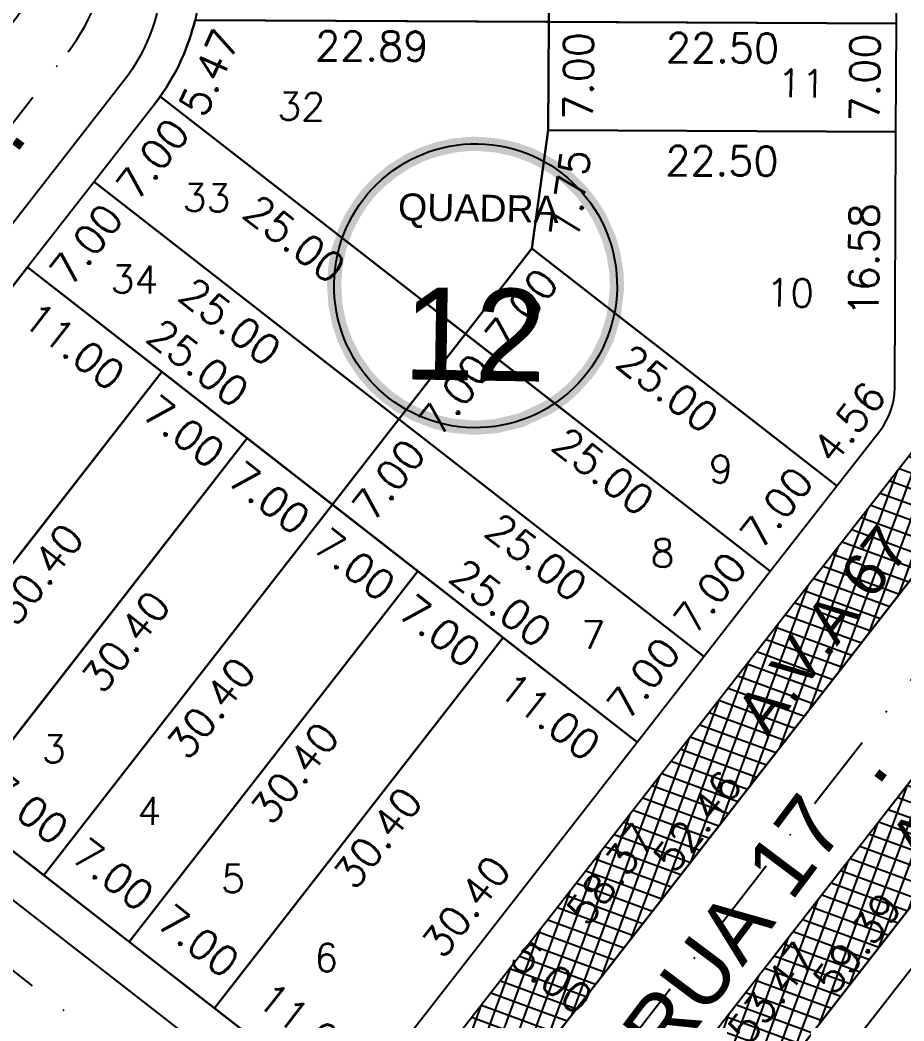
# Model space of a CAD drawing. Header units: millimetres. Extents: x -4430026 to 4783824, y 584 to 9593110.
# Drawn here: x 2604.3 to 2661.5, y 1364.2 to 1428.9 of the extents above; entities that cross this region are included whole.
import ezdxf
from ezdxf.enums import TextEntityAlignment as Align

# ---------------------------------------------------------------- set-up
doc = ezdxf.new("R2010")
doc.units = ezdxf.units.MM
doc.linetypes.add('CONTINUO', pattern=[0])
doc.linetypes.add('DASHDOT', pattern=[1, 0.5, -0.25, 0, -0.25])
for name, color, linetype in [('Bra-Rua Calçadas', 1, 'Continuous'), ('Calçada', 1, 'Continuous'), ('Cota', 8, 'Continuous'), ('EIXO DAS VIAS', 252, 'DASHDOT'), ('Lotes', 2, 'Continuous'), ('Nomes de Ruas', 3, 'Continuous'), ('Numero de lotes', 5, 'Continuous'), ('númeraçãoquadras', 4, 'Continuous'), ('TXT A.VERDES', 7, 'Continuous'), ('Área Verde Alameda etc.', 92, 'Continuous')]:
    doc.layers.add(name, color=color, linetype=linetype)
doc.styles.add('arcad1', font='romans.shx')
doc.styles.add('ARIAL', font='arial.ttf', dxfattribs={"height": 0.25})
doc.styles.add('ROMANS', font='romans.shx')
doc.styles.add('STYLE1', font='sanss___.ttf')
doc.dimstyles.new('BOLA100', dxfattribs={"dimscale": 0, "dimtxt": 1.9, "dimasz": 0.18, "dimexe": 0.18, "dimexo": 0.063, "dimgap": 0, "dimtad": 1, "dimzin": 4, "dimdsep": 46, "dimtxsty": 'ROMANS', "dimcen": 0.09, "dimse1": 1, "dimse2": 1, "dimsd1": 1, "dimsd2": 1, "dimclrt": 256, "dimaunit": 1, "dimadec": 4, "dimazin": 0, "dimtfac": 1.2, "dimtix": 1, "dimtmove": 2, "dimatfit": 3, "dimfxl": 1, "dimtvp": 2, "dimtolj": 1, "dimtzin": 4, "dimarcsym": 0})
pattern_1 = [(69.82082076, (-350710.31295, -9590084.73025), (-0.894034063135, 0.32857167248), []), (159.82082076, (-350710.31295, -9590084.73025), (-0.32857167248, -0.894034063135), [])]

# ---------------------------------------------------------------- blocks, each defined once
blk = doc.blocks.new('*D1878')
at = {"layer": 'DEFPOINTS', "color": 0}
for p in [(2604.748, 1412.937), (2607.144, 1411.071), (2588.528, 1392.107)]:
    blk.add_point(p, dxfattribs=at)
at = {"layer": 'Cota', "insert": (2598.285, 1401.24), "char_height": 1.9, "attachment_point": 5, "rotation": 52.09358, "style": 'ROMANS'}
blk.add_mtext('\\A1;26.40', dxfattribs=at)
blk = doc.blocks.new('*D1881')
at = {"layer": 'DEFPOINTS', "color": 0}
for p in [(2613.427, 1406.179), (2615.599, 1404.488), (2594.75, 1382.193)]:
    blk.add_point(p, dxfattribs=at)
at = {"layer": 'Cota', "insert": (2605.511, 1393.079), "char_height": 1.9, "attachment_point": 5, "rotation": 52.09358, "style": 'ROMANS'}
blk.add_mtext('\\A1;30.40', dxfattribs=at)
blk = doc.blocks.new('*D1882')
at = {"layer": 'DEFPOINTS', "color": 0}
for p in [(2618.95, 1401.878), (2621.194, 1400.131), (2600.273, 1377.892)]:
    blk.add_point(p, dxfattribs=at)
at = {"layer": 'Cota', "insert": (2611.106, 1388.721), "char_height": 1.9, "attachment_point": 5, "rotation": 52.09358, "style": 'ROMANS'}
blk.add_mtext('\\A1;30.40', dxfattribs=at)
blk = doc.blocks.new('*D1883')
at = {"layer": 'DEFPOINTS', "color": 0}
for p in [(2609.048, 1418.46), (2611.445, 1416.594), (2604.748, 1412.937)]:
    blk.add_point(p, dxfattribs=at)
at = {"layer": 'Cota', "insert": (2608.545, 1414.416), "char_height": 1.9, "attachment_point": 5, "rotation": 52.09358, "style": 'ROMANS'}
blk.add_mtext('\\A1;7.00', dxfattribs=at)
blk = doc.blocks.new('*D1884')
at = {"layer": 'DEFPOINTS', "color": 0}
for p in [(2613.336, 1423.993), (2615.746, 1422.117), (2609.048, 1418.46)]:
    blk.add_point(p, dxfattribs=at)
at = {"layer": 'Cota', "insert": (2612.846, 1419.939), "char_height": 1.9, "attachment_point": 5, "rotation": 52.09358, "style": 'ROMANS'}
blk.add_mtext('\\A1;7.00', dxfattribs=at)
blk = doc.blocks.new('*D5082')
at = {"layer": 'DEFPOINTS', "color": 0}
for p in [(2600.273, 1377.892), (2606.931, 1375.048), (2605.796, 1373.592)]:
    blk.add_point(p, dxfattribs=at)
at = {"layer": 'Cota', "insert": (2604.753, 1377.948), "char_height": 1.9, "attachment_point": 5, "rotation": 322.09358, "style": 'ROMANS'}
blk.add_mtext('\\A1;7.00', dxfattribs=at)
blk = doc.blocks.new('*D5104')
at = {"layer": 'DEFPOINTS', "color": 0}
for p in [(2604.748, 1412.937), (2613.427, 1406.179), (2611.507, 1403.713)]:
    blk.add_point(p, dxfattribs=at)
at = {"layer": 'Cota', "insert": (2607.751, 1407.841), "char_height": 1.9, "attachment_point": 5, "rotation": 322.09358, "style": 'ROMANS'}
blk.add_mtext('\\A1;11.00', dxfattribs=at)
blk = doc.blocks.new('*D5105')
at = {"layer": 'DEFPOINTS', "color": 0}
for p in [(2613.427, 1406.179), (2618.95, 1401.878), (2617.03, 1399.412)]:
    blk.add_point(p, dxfattribs=at)
at = {"layer": 'Cota', "insert": (2614.852, 1402.312), "char_height": 1.9, "attachment_point": 5, "rotation": 322.09358, "style": 'ROMANS'}
blk.add_mtext('\\A1;7.00', dxfattribs=at)
blk = doc.blocks.new('*D5106')
at = {"layer": 'DEFPOINTS', "color": 0}
for p in [(2618.95, 1401.878), (2624.473, 1397.578), (2622.553, 1395.111)]:
    blk.add_point(p, dxfattribs=at)
at = {"layer": 'Cota', "insert": (2620.375, 1398.011), "char_height": 1.9, "attachment_point": 5, "rotation": 322.09358, "style": 'ROMANS'}
blk.add_mtext('\\A1;7.00', dxfattribs=at)
blk = doc.blocks.new('*D5128')
at = {"layer": 'DEFPOINTS', "color": 0}
for p in [(2604.748, 1412.937), (2625.052, 1398.321), (2624.473, 1397.578)]:
    blk.add_point(p, dxfattribs=at)
at = {"layer": 'Cota', "insert": (2615.773, 1406.751), "char_height": 1.9, "attachment_point": 5, "rotation": 322.09358, "style": 'ROMANS'}
blk.add_mtext('\\A1;25.00', dxfattribs=at)
blk = doc.blocks.new('*D5136')
at = {"layer": 'DEFPOINTS', "color": 0}
for p in [(2609.048, 1418.46), (2628.774, 1403.101), (2627.135, 1400.997)]:
    blk.add_point(p, dxfattribs=at)
at = {"layer": 'Cota', "insert": (2617.856, 1409.426), "char_height": 1.9, "attachment_point": 5, "rotation": 322.09358, "style": 'ROMANS'}
blk.add_mtext('\\A1;25.00', dxfattribs=at)
blk = doc.blocks.new('*D5137')
at = {"layer": 'DEFPOINTS', "color": 0}
for p in [(2613.349, 1423.983), (2633.074, 1408.624), (2631.301, 1406.347)]:
    blk.add_point(p, dxfattribs=at)
at = {"layer": 'Cota', "insert": (2622.022, 1414.776), "char_height": 1.9, "attachment_point": 5, "rotation": 322.09358, "style": 'ROMANS'}
blk.add_mtext('\\A1;25.00', dxfattribs=at)
blk = doc.blocks.new('*D6497')
at = {"layer": 'DEFPOINTS', "color": 0}
for p in [(2624.473, 1397.578), (2629.996, 1393.277), (2628.076, 1390.811)]:
    blk.add_point(p, dxfattribs=at)
at = {"layer": 'Cota', "insert": (2625.898, 1393.711), "char_height": 1.9, "attachment_point": 5, "rotation": 322.09358, "style": 'ROMANS'}
blk.add_mtext('\\A1;7.00', dxfattribs=at)
blk = doc.blocks.new('*D6498')
at = {"layer": 'DEFPOINTS', "color": 0}
for p in [(2629.996, 1393.277), (2635.519, 1388.976), (2633.599, 1386.51)]:
    blk.add_point(p, dxfattribs=at)
at = {"layer": 'Cota', "insert": (2631.421, 1389.41), "char_height": 1.9, "attachment_point": 5, "rotation": 322.09358, "style": 'ROMANS'}
blk.add_mtext('\\A1;7.00', dxfattribs=at)
blk = doc.blocks.new('*D6499')
at = {"layer": 'DEFPOINTS', "color": 0}
for p in [(2635.519, 1388.976), (2644.199, 1382.218), (2642.278, 1379.752)]:
    blk.add_point(p, dxfattribs=at)
at = {"layer": 'Cota', "insert": (2638.522, 1383.881), "char_height": 1.9, "attachment_point": 5, "rotation": 322.09358, "style": 'ROMANS'}
blk.add_mtext('\\A1;11.00', dxfattribs=at)
blk = doc.blocks.new('*D6500')
at = {"layer": 'DEFPOINTS', "color": 0}
for p in [(2605.796, 1373.592), (2612.454, 1370.748), (2611.319, 1369.291)]:
    blk.add_point(p, dxfattribs=at)
at = {"layer": 'Cota', "insert": (2610.276, 1373.648), "char_height": 1.9, "attachment_point": 5, "rotation": 322.09358, "style": 'ROMANS'}
blk.add_mtext('\\A1;7.00', dxfattribs=at)
blk = doc.blocks.new('*D6501')
at = {"layer": 'DEFPOINTS', "color": 0}
for p in [(2611.319, 1369.291), (2617.977, 1366.447), (2616.843, 1364.99)]:
    blk.add_point(p, dxfattribs=at)
at = {"layer": 'Cota', "insert": (2615.799, 1369.347), "char_height": 1.9, "attachment_point": 5, "rotation": 322.09358, "style": 'ROMANS'}
blk.add_mtext('\\A1;7.00', dxfattribs=at)
blk = doc.blocks.new('*D6502')
at = {"layer": 'DEFPOINTS', "color": 0}
for p in [(2616.843, 1364.99), (2626.656, 1359.689), (2625.522, 1358.232)]:
    blk.add_point(p, dxfattribs=at)
at = {"layer": 'Cota', "insert": (2622.9, 1363.818), "char_height": 1.9, "attachment_point": 5, "rotation": 322.09358, "style": 'ROMANS'}
blk.add_mtext('\\A1;11.00', dxfattribs=at)
blk = doc.blocks.new('*D6503')
at = {"layer": 'DEFPOINTS', "color": 0}
for p in [(2624.473, 1397.578), (2626.711, 1395.835), (2605.796, 1373.592)]:
    blk.add_point(p, dxfattribs=at)
at = {"layer": 'Cota', "insert": (2616.623, 1384.425), "char_height": 1.9, "attachment_point": 5, "rotation": 52.09358, "style": 'ROMANS'}
blk.add_mtext('\\A1;30.40', dxfattribs=at)
blk = doc.blocks.new('*D6504')
at = {"layer": 'DEFPOINTS', "color": 0}
for p in [(2629.996, 1393.277), (2632.117, 1391.626), (2611.319, 1369.291)]:
    blk.add_point(p, dxfattribs=at)
at = {"layer": 'Cota', "insert": (2622.029, 1380.217), "char_height": 1.9, "attachment_point": 5, "rotation": 52.09358, "style": 'ROMANS'}
blk.add_mtext('\\A1;30.40', dxfattribs=at)
blk = doc.blocks.new('*D6505')
at = {"layer": 'DEFPOINTS', "color": 0}
for p in [(2635.519, 1388.976), (2637.496, 1387.438), (2616.843, 1364.99)]:
    blk.add_point(p, dxfattribs=at)
at = {"layer": 'Cota', "insert": (2627.408, 1376.028), "char_height": 1.9, "attachment_point": 5, "rotation": 52.09358, "style": 'ROMANS'}
blk.add_mtext('\\A1;30.40', dxfattribs=at)
blk = doc.blocks.new('*D6506')
at = {"layer": 'DEFPOINTS', "color": 0}
for p in [(2643.206, 1382.991), (2644.199, 1382.218), (2625.522, 1358.232)]:
    blk.add_point(p, dxfattribs=at)
at = {"layer": 'Cota', "insert": (2633.118, 1371.582), "char_height": 1.9, "attachment_point": 5, "rotation": 52.09358, "style": 'ROMANS'}
blk.add_mtext('\\A1;30.40', dxfattribs=at)
blk = doc.blocks.new('*D6507')
at = {"layer": 'DEFPOINTS', "color": 0}
for p in [(2647.506, 1388.515), (2648.499, 1387.741), (2644.199, 1382.218)]:
    blk.add_point(p, dxfattribs=at)
at = {"layer": 'Cota', "insert": (2644.606, 1386.337), "char_height": 1.9, "attachment_point": 5, "rotation": 52.09358, "style": 'ROMANS'}
blk.add_mtext('\\A1;7.00', dxfattribs=at)
blk = doc.blocks.new('*D6508')
at = {"layer": 'DEFPOINTS', "color": 0}
for p in [(2651.807, 1394.038), (2652.8, 1393.265), (2648.499, 1387.741)]:
    blk.add_point(p, dxfattribs=at)
at = {"layer": 'Cota', "insert": (2648.907, 1391.86), "char_height": 1.9, "attachment_point": 5, "rotation": 52.09358, "style": 'ROMANS'}
blk.add_mtext('\\A1;7.00', dxfattribs=at)
blk = doc.blocks.new('*D6509')
at = {"layer": 'DEFPOINTS', "color": 0}
for p in [(2656.108, 1399.561), (2657.1, 1398.788), (2652.8, 1393.265)]:
    blk.add_point(p, dxfattribs=at)
at = {"layer": 'Cota', "insert": (2653.208, 1397.383), "char_height": 1.9, "attachment_point": 5, "rotation": 52.09358, "style": 'ROMANS'}
blk.add_mtext('\\A1;7.00', dxfattribs=at)
blk = doc.blocks.new('*D6510')
at = {"layer": 'DEFPOINTS', "color": 0}
for p in [(2660.055, 1404.118), (2661.048, 1403.345), (2658.248, 1399.749)]:
    blk.add_point(p, dxfattribs=at)
at = {"layer": 'Cota', "insert": (2657.906, 1402.904), "char_height": 1.9, "attachment_point": 5, "rotation": 52.09358, "style": 'ROMANS'}
blk.add_mtext('\\A1;4.56', dxfattribs=at)
blk = doc.blocks.new('*D6511')
at = {"layer": 'DEFPOINTS', "color": 0}
for p in [(2628.774, 1403.101), (2631.012, 1401.358), (2624.473, 1397.578)]:
    blk.add_point(p, dxfattribs=at)
at = {"layer": 'Cota', "insert": (2628.112, 1399.18), "char_height": 1.9, "attachment_point": 5, "rotation": 52.09358, "style": 'ROMANS'}
blk.add_mtext('\\A1;7.00', dxfattribs=at)
blk = doc.blocks.new('*D6512')
at = {"layer": 'DEFPOINTS', "color": 0}
for p in [(2633.074, 1408.624), (2635.313, 1406.881), (2628.774, 1403.101)]:
    blk.add_point(p, dxfattribs=at)
at = {"layer": 'Cota', "insert": (2632.413, 1404.703), "char_height": 1.9, "attachment_point": 5, "rotation": 52.09358, "style": 'ROMANS'}
blk.add_mtext('\\A1;7.00', dxfattribs=at)
blk = doc.blocks.new('*D6513')
at = {"layer": 'DEFPOINTS', "color": 0}
for p in [(2637.375, 1414.147), (2639.613, 1412.404), (2633.074, 1408.624)]:
    blk.add_point(p, dxfattribs=at)
at = {"layer": 'Cota', "insert": (2636.713, 1410.226), "char_height": 1.9, "attachment_point": 5, "rotation": 52.09358, "style": 'ROMANS'}
blk.add_mtext('\\A1;7.00', dxfattribs=at)
blk = doc.blocks.new('*D6514')
at = {"layer": 'DEFPOINTS', "color": 0}
for p in [(2637.375, 1414.147), (2657.1, 1398.788), (2655.446, 1396.662)]:
    blk.add_point(p, dxfattribs=at)
at = {"layer": 'Cota', "insert": (2646.167, 1405.092), "char_height": 1.9, "attachment_point": 5, "rotation": 322.09358, "style": 'ROMANS'}
blk.add_mtext('\\A1;25.00', dxfattribs=at)
blk = doc.blocks.new('*D6515')
at = {"layer": 'DEFPOINTS', "color": 0}
for p in [(2633.074, 1408.624), (2652.8, 1393.265), (2651.276, 1391.307)]:
    blk.add_point(p, dxfattribs=at)
at = {"layer": 'Cota', "insert": (2641.997, 1399.736), "char_height": 1.9, "attachment_point": 5, "rotation": 322.09358, "style": 'ROMANS'}
blk.add_mtext('\\A1;25.00', dxfattribs=at)
blk = doc.blocks.new('*D6516')
at = {"layer": 'DEFPOINTS', "color": 0}
for p in [(2628.774, 1403.101), (2648.499, 1387.741), (2646.946, 1385.746)]:
    blk.add_point(p, dxfattribs=at)
at = {"layer": 'Cota', "insert": (2637.667, 1394.176), "char_height": 1.9, "attachment_point": 5, "rotation": 322.09358, "style": 'ROMANS'}
blk.add_mtext('\\A1;25.00', dxfattribs=at)
blk = doc.blocks.new('*D6517')
at = {"layer": 'DEFPOINTS', "color": 0}
for p in [(2624.473, 1397.578), (2644.643, 1382.788), (2644.199, 1382.218)]:
    blk.add_point(p, dxfattribs=at)
at = {"layer": 'Cota', "insert": (2635.363, 1391.218), "char_height": 1.9, "attachment_point": 5, "rotation": 322.09358, "style": 'ROMANS'}
blk.add_mtext('\\A1;25.00', dxfattribs=at)
blk = doc.blocks.new('*D6521')
at = {"layer": 'DEFPOINTS', "color": 0}
for p in [(2615.582, 1428.942), (2638.471, 1428.824), (2638.458, 1426.246)]:
    blk.add_point(p, dxfattribs=at)
at = {"layer": 'Cota', "insert": (2627.018, 1427.254), "char_height": 1.9, "attachment_point": 5, "rotation": 359.70531, "style": 'ROMANS'}
blk.add_mtext('\\A1;22.89', dxfattribs=at)
blk = doc.blocks.new('*D6522')
at = {"layer": 'DEFPOINTS', "color": 0}
for p in [(2638.435, 1421.824), (2641.324, 1421.425), (2637.375, 1414.147)]:
    blk.add_point(p, dxfattribs=at)
at = {"layer": 'Cota', "insert": (2639.853, 1417.717), "char_height": 1.9, "attachment_point": 5, "rotation": 82.13694, "style": 'ROMANS'}
blk.add_mtext('\\A1;7.75', dxfattribs=at)
blk = doc.blocks.new('*D6523')
at = {"layer": 'DEFPOINTS', "color": 0}
for p in [(2638.471, 1428.824), (2641.355, 1428.809), (2638.435, 1421.824)]:
    blk.add_point(p, dxfattribs=at)
at = {"layer": 'Cota', "insert": (2640.387, 1425.314), "char_height": 1.9, "attachment_point": 5, "rotation": 89.70531, "style": 'ROMANS'}
blk.add_mtext('\\A1;7.00', dxfattribs=at)
blk = doc.blocks.new('*D6524')
at = {"layer": 'DEFPOINTS', "color": 0}
for p in [(2659.851, 1421.714), (2660.935, 1421.708), (2660.85, 1405.125)]:
    blk.add_point(p, dxfattribs=at)
at = {"layer": 'Cota', "insert": (2658.858, 1413.427), "char_height": 1.9, "attachment_point": 5, "rotation": 89.70531, "style": 'ROMANS'}
blk.add_mtext('\\A1;16.58', dxfattribs=at)
blk = doc.blocks.new('*D6525')
at = {"layer": 'DEFPOINTS', "color": 0}
for p in [(2638.435, 1421.824), (2660.935, 1421.708), (2660.92, 1418.818)]:
    blk.add_point(p, dxfattribs=at)
at = {"layer": 'Cota', "insert": (2649.675, 1419.826), "char_height": 1.9, "attachment_point": 5, "rotation": 359.70531, "style": 'ROMANS'}
blk.add_mtext('\\A1;22.50', dxfattribs=at)
blk = doc.blocks.new('*D6526')
at = {"layer": 'DEFPOINTS', "color": 0}
for p in [(2638.507, 1435.824), (2641.391, 1435.809), (2638.471, 1428.824)]:
    blk.add_point(p, dxfattribs=at)
at = {"layer": 'Cota', "insert": (2640.423, 1432.314), "char_height": 1.9, "attachment_point": 5, "rotation": 89.70531, "style": 'ROMANS'}
blk.add_mtext('\\A1;7.00', dxfattribs=at)
blk = doc.blocks.new('*D6534')
at = {"layer": 'DEFPOINTS', "color": 0}
for p in [(2659.887, 1428.714), (2660.971, 1428.708), (2660.935, 1421.708)]:
    blk.add_point(p, dxfattribs=at)
at = {"layer": 'Cota', "insert": (2658.919, 1425.219), "char_height": 1.9, "attachment_point": 5, "rotation": 89.70531, "style": 'ROMANS'}
blk.add_mtext('\\A1;7.00', dxfattribs=at)
blk = doc.blocks.new('*D6535')
at = {"layer": 'DEFPOINTS', "color": 0}
for p in [(2659.923, 1435.714), (2661.007, 1435.708), (2660.971, 1428.708)]:
    blk.add_point(p, dxfattribs=at)
at = {"layer": 'Cota', "insert": (2658.955, 1432.219), "char_height": 1.9, "attachment_point": 5, "rotation": 89.70531, "style": 'ROMANS'}
blk.add_mtext('\\A1;7.00', dxfattribs=at)
blk = doc.blocks.new('*D6547')
at = {"layer": 'DEFPOINTS', "color": 0}
for p in [(2638.471, 1428.824), (2660.971, 1428.708), (2660.958, 1426.13)]:
    blk.add_point(p, dxfattribs=at)
at = {"layer": 'Cota', "insert": (2649.713, 1427.138), "char_height": 1.9, "attachment_point": 5, "rotation": 359.70531, "style": 'ROMANS'}
blk.add_mtext('\\A1;22.50', dxfattribs=at)
blk = doc.blocks.new('*D6561')
at = {"layer": 'DEFPOINTS', "color": 0}
for p in [(2662.346, 1368.088), (2664.677, 1366.272), (2643.915, 1344.417)]:
    blk.add_point(p, dxfattribs=at)
at = {"layer": 'Cota', "insert": (2654.712, 1355.021), "char_height": 1.9, "attachment_point": 5, "rotation": 52.09358, "style": 'ROMANS'}
blk.add_mtext('\\A1;30.00', dxfattribs=at)
blk = doc.blocks.new('*D7557')
at = {"layer": 'DEFPOINTS', "color": 0}
for p in [(2661.873, 1400.847), (2663.724, 1399.406), (2626.01, 1354.79)]:
    blk.add_point(p, dxfattribs=at)
at = {"layer": 'Cota', "insert": (2642.482, 1373.672), "char_height": 1.9, "attachment_point": 5, "rotation": 52.09358, "style": 'ROMANS'}
blk.add_mtext('\\A1;58.37', dxfattribs=at)
blk = doc.blocks.new('*D7558')
at = {"layer": 'DEFPOINTS', "color": 0}
for p in [(2665.463, 1398.052), (2665.818, 1397.776), (2633.59, 1356.386)]:
    blk.add_point(p, dxfattribs=at)
at = {"layer": 'Cota', "insert": (2648.09, 1377.098), "char_height": 1.9, "attachment_point": 5, "rotation": 52.09358, "style": 'ROMANS'}
blk.add_mtext('\\A1;52.46', dxfattribs=at)
blk = doc.blocks.new('*D7559')
at = {"layer": 'DEFPOINTS', "color": 0}
for p in [(2672.999, 1393.976), (2674.771, 1392.596), (2640.147, 1351.787)]:
    blk.add_point(p, dxfattribs=at)
at = {"layer": 'Cota', "insert": (2652.907, 1365.977), "char_height": 1.9, "attachment_point": 5, "rotation": 52.09358, "style": 'ROMANS'}
blk.add_mtext('\\A1;53.47', dxfattribs=at)
blk = doc.blocks.new('*D7560')
at = {"layer": 'DEFPOINTS', "color": 0}
for p in [(2676.567, 1391.198), (2676.944, 1390.904), (2640.458, 1344.047)]:
    blk.add_point(p, dxfattribs=at)
at = {"layer": 'Cota', "insert": (2658.43, 1369.204), "char_height": 1.9, "attachment_point": 5, "rotation": 52.09358, "style": 'ROMANS'}
blk.add_mtext('\\A1;59.39', dxfattribs=at)
blk = doc.blocks.new('*D7561')
at = {"layer": 'DEFPOINTS', "color": 0}
for p in [(2636.111, 1367.762), (2640.056, 1364.69), (2640.056, 1364.69)]:
    blk.add_point(p, dxfattribs=at)
at = {"layer": 'Cota', "insert": (2638.667, 1366.976), "char_height": 1.9, "attachment_point": 5, "rotation": 322.09358, "style": 'ROMANS'}
blk.add_mtext('\\A1;5.00', dxfattribs=at)
blk = doc.blocks.new('NUM_quadra')
at = {"color": 6, "const_width": 0.02}
blk.add_lwpolyline([(-0.0134, 0.1996), (-0.034, 0.1971), (-0.0579, 0.1914), (-0.0779, 0.1842), (-0.0981, 0.1743), (-0.1208, 0.1594), (-0.1377, 0.145), (-0.1521, 0.1299), (-0.1625, 0.1166), (-0.1764, 0.0942), (-0.1852, 0.0754), (-0.1941, 0.0483), (-0.1985, 0.0243), (-0.2, 0), (-0.1977, -0.0299), (-0.1921, -0.0556), (-0.1839, -0.0786), (-0.1713, -0.1033), (-0.1546, -0.1269), (-0.1389, -0.1439), (-0.1219, -0.1586), (-0.1046, -0.1705), (-0.0831, -0.1819), (-0.0531, -0.1928), (-0.0302, -0.1977), (0, -0.2), (0.0309, -0.1976), (0.0677, -0.1882), (0.1069, -0.169), (0.124, -0.1569), (0.1407, -0.1421), (0.1614, -0.1181), (0.1737, -0.0992), (0.187, -0.071), (0.1962, -0.0386), (0.2, 0), (0.1989, 0.0205), (0.1943, 0.0473), (0.1871, 0.0707), (0.1741, 0.0984), (0.1635, 0.1151), (0.1472, 0.1354), (0.1285, 0.1533), (0.1063, 0.1694), (0.0782, 0.1841), (0.0533, 0.1928), (0.0267, 0.1982), (0, 0.2)], close=True, dxfattribs=at)
blk.add_circle((0, 0), 0.2)
at = {"color": 3, "insert": (-0.1114, 0.1285), "char_height": 0.038, "width": 0.2663, "attachment_point": 1, "style": 'STYLE1'}
blk.add_mtext('\\fArial|b0|i0|c0|p34;QUADRA', dxfattribs=at)
at = {"color": 3, "style": 'STYLE1'}
blk.add_attdef('00', text='', height=0.13, dxfattribs=at).set_placement((0, -0.1335), align=Align.CENTER)

msp = doc.modelspace()

# ---------------------------------------------------------------- hatches: boundary and pattern name
at = {"layer": 'Área Verde Alameda etc.'}
h = msp.add_hatch(dxfattribs=at)
h.set_pattern_fill('ANSI37', color=256, scale=0.3, angle=24.82082, style=0)
h.set_pattern_definition(pattern_1)
edge = h.paths.add_edge_path()
edge.add_arc((2662.827, 1497.861), 6, 359.70531, 440.11124)
edge.add_line((2663.857, 1503.772), (2663.35, 1405.112))
edge.add_arc((2656.35, 1405.148), 7, 322.09358, 359.70531, ccw=False)
edge.add_line((2661.873, 1400.847), (2626.01, 1354.79))
edge.add_arc((2628.855, 1360.072), 6, 241.68765, 322.09358)
edge.add_line((2633.59, 1356.386), (2665.818, 1397.776))
edge.add_arc((2656.35, 1405.148), 12, 322.09358, 359.70531)
edge.add_line((2668.35, 1405.086), (2668.827, 1497.831))
h = msp.add_hatch(dxfattribs=at)
h.set_pattern_fill('ANSI37', color=256, scale=0.3, angle=24.82082, style=0)
h.set_pattern_definition(pattern_1)
edge = h.paths.add_edge_path()
edge.add_arc((2682.028, 1498.036), 6, 99.29938, 142.09358)
edge.add_arc((2682.028, 1498.036), 6, 142.09358, 179.70531)
edge.add_line((2676.028, 1498.067), (2675.53, 1401.287))
edge.add_arc((2663.53, 1401.348), 12, 322.09358, 359.70531, ccw=False)
edge.add_line((2672.999, 1393.976), (2640.147, 1351.787))
edge.add_arc((2644.882, 1348.1), 6, 142.09358, 222.49951)
edge.add_line((2640.458, 1344.047), (2676.944, 1390.904))
edge.add_arc((2663.53, 1401.348), 17, 322.09358, 359.70531)
edge.add_line((2680.53, 1401.261), (2681.058, 1503.957))

# ---------------------------------------------------------------- linework, layer by layer
at = {"layer": 'Bra-Rua Calçadas'}
for points in [[(2668.827, 1497.831, 0.365977), (2663.857, 1503.772), (2663.35, 1405.112, -0.165602), (2661.873, 1400.847), (2626.01, 1354.79, 0.365977), (2633.59, 1356.386), (2665.818, 1397.776, 0.165602), (2668.35, 1405.086)], [(2681.058, 1503.957, 0.188926), (2677.294, 1501.722, 0.165602), (2676.028, 1498.067), (2675.53, 1401.287, -0.165602), (2672.999, 1393.976), (2640.147, 1351.787, 0.365977), (2640.458, 1344.047), (2676.944, 1390.904, 0.165602), (2680.53, 1401.261)]]:
    msp.add_lwpolyline(points, format="xyb", close=True, dxfattribs=at)
at = {"layer": 'Calçada', "lineweight": -3}
msp.add_line((2672.999, 1393.976), (2640.147, 1351.787), dxfattribs=at)
msp.add_line((2672.999, 1393.976), (2640.147, 1351.787), dxfattribs=at)
for points in [[(2731.03, 1498.396, 0.418387), (2724.976, 1504.426), (2681.973, 1504.036, 0.410052), (2676.028, 1498.067), (2675.53, 1401.287, -0.165602), (2672.999, 1393.976), (2640.147, 1351.787, 0.414214), (2641.195, 1343.366), (2679.068, 1313.876, 0.414214), (2687.488, 1314.924), (2727.859, 1366.771, 0.165602), (2730.391, 1374.082)], [(2731.03, 1498.396, 0.418387), (2724.976, 1504.426), (2681.973, 1504.036, 0.410052), (2676.028, 1498.067), (2675.53, 1401.287, -0.165602), (2672.999, 1393.976), (2640.147, 1351.787, 0.414214), (2641.195, 1343.366), (2679.068, 1313.876, 0.414214), (2687.488, 1314.924), (2727.859, 1366.771, 0.165602), (2730.391, 1374.082)], [(2606.623, 1497.265, 0.418387), (2600.568, 1503.296), (2433.558, 1501.779, 0.410052), (2427.613, 1495.81), (2427.372, 1448.903, 0.507547), (2474.104, 1414.355), (2496.321, 1421.293, -0.245862), (2554.72, 1410.701), (2571.762, 1397.431, 0.414214), (2580.182, 1398.479), (2603.777, 1428.78, 0.165602), (2606.308, 1436.091)], [(2606.623, 1497.265, 0.418387), (2600.568, 1503.296), (2433.558, 1501.779, 0.410052), (2427.613, 1495.81), (2427.372, 1448.903, 0.507547), (2474.104, 1414.355), (2496.321, 1421.293, -0.245862), (2554.72, 1410.701), (2571.762, 1397.431, 0.414214), (2580.182, 1398.479), (2603.777, 1428.78, 0.165602), (2606.308, 1436.091)]]:
    msp.add_lwpolyline(points, format="xyb", close=True, dxfattribs=at)
for points in [[(2668.35, 1405.086, -0.165602), (2665.818, 1397.776, 0.165602), (2668.35, 1405.086, -0.165602), (2665.818, 1397.776, 0.165602), (2668.35, 1405.086), (2668.827, 1497.831, 0.418387), (2662.772, 1503.861), (2619.77, 1503.47, 0.410052), (2613.824, 1497.502), (2613.489, 1432.291, -0.165602), (2610.957, 1424.981), (2586.249, 1393.248, 0.414214), (2587.297, 1384.828), (2625.169, 1355.338, 0.414214), (2633.59, 1356.386), (2665.818, 1397.776), (2633.59, 1356.386)], [(2661.358, 1503.848), (2619.77, 1503.47, 0.410052), (2613.824, 1497.502), (2613.489, 1432.291, -0.165602), (2610.957, 1424.981), (2586.249, 1393.248, 0.414214), (2587.297, 1384.828), (2623.986, 1356.26)]]:
    msp.add_lwpolyline(points, format="xyb", dxfattribs=at)
at = {"layer": 'EIXO DAS VIAS', "ltscale": 10}
for p, q in [((2577.195, 1388.131, 103.708), (2607.367, 1426.88, 103.708)), ((2630.848, 1346.354, 103.708), (2669.408, 1395.876, 103.708))]:
    msp.add_line(p, q, dxfattribs=at)
at = {"layer": 'EIXO DAS VIAS', "ltscale": 10, "elevation": 103.708}
msp.add_lwpolyline([(2577.195, 1388.131), (2630.848, 1346.354)], dxfattribs=at)
at = {"layer": 'EIXO DAS VIAS', "ltscale": 10}
msp.add_arc((2597.899, 1434.253, 103.708), 12, 322.09358, 359.70531, dxfattribs=at)
at = {"layer": 'Lotes'}
for p, q in [((2638.507, 1435.824), (2638.471, 1428.824)), ((2638.471, 1428.824), (2638.435, 1421.824)), ((2660.971, 1428.708), (2638.471, 1428.824)), ((2638.471, 1428.824), (2660.971, 1428.708)), ((2638.435, 1421.824), (2637.375, 1414.147)), ((2638.435, 1421.824), (2660.935, 1421.708)), ((2660.935, 1421.708), (2638.435, 1421.824)), ((2637.375, 1414.147), (2633.074, 1408.624)), ((2637.375, 1414.147), (2657.1, 1398.788)), ((2657.1, 1398.788), (2637.375, 1414.147)), ((2633.074, 1408.624), (2628.774, 1403.101)), ((2633.074, 1408.624), (2652.8, 1393.265)), ((2652.8, 1393.265), (2633.074, 1408.624)), ((2628.774, 1403.101), (2624.473, 1397.578)), ((2628.774, 1403.101), (2648.499, 1387.741)), ((2648.499, 1387.741), (2628.774, 1403.101)), ((2624.473, 1397.578), (2644.199, 1382.218))]:
    msp.add_line(p, q, dxfattribs=at)
at = {"layer": 'Lotes', "linetype": 'CONTINUO', "lineweight": -3}
for p, q in [((2638.471, 1428.824), (2638.507, 1435.824)), ((2638.507, 1435.824), (2638.471, 1428.824)), ((2615.582, 1428.942), (2638.471, 1428.824)), ((2638.471, 1428.824), (2615.582, 1428.942)), ((2638.435, 1421.824), (2638.471, 1428.824)), ((2638.471, 1428.824), (2638.435, 1421.824)), ((2638.471, 1428.824), (2660.971, 1428.708)), ((2660.971, 1428.708), (2638.471, 1428.824)), ((2613.336, 1423.993), (2633.074, 1408.624)), ((2633.074, 1408.624), (2613.336, 1423.993)), ((2612.93, 1423.445), (2609.048, 1418.46)), ((2637.375, 1414.147), (2638.435, 1421.824)), ((2638.435, 1421.824), (2637.375, 1414.147)), ((2638.435, 1421.824), (2660.935, 1421.708)), ((2660.935, 1421.708), (2638.435, 1421.824)), ((2609.048, 1418.46), (2604.748, 1412.937)), ((2609.048, 1418.46), (2628.774, 1403.101)), ((2628.774, 1403.101), (2609.048, 1418.46)), ((2633.074, 1408.624), (2637.375, 1414.147)), ((2637.375, 1414.147), (2633.074, 1408.624)), ((2637.375, 1414.147), (2657.1, 1398.788)), ((2657.1, 1398.788), (2637.375, 1414.147)), ((2604.748, 1412.937), (2624.473, 1397.578)), ((2613.427, 1406.179), (2604.748, 1412.937)), ((2628.774, 1403.101), (2633.074, 1408.624)), ((2633.074, 1408.624), (2628.774, 1403.101)), ((2633.074, 1408.624), (2652.8, 1393.265)), ((2652.8, 1393.265), (2633.074, 1408.624)), ((2613.427, 1406.179), (2594.75, 1382.193)), ((2594.75, 1382.193), (2613.427, 1406.179)), ((2618.95, 1401.878), (2613.427, 1406.179)), ((2624.473, 1397.578), (2628.774, 1403.101)), ((2628.774, 1403.101), (2624.473, 1397.578)), ((2628.774, 1403.101), (2648.499, 1387.741)), ((2648.499, 1387.741), (2628.774, 1403.101)), ((2618.95, 1401.878), (2600.273, 1377.892)), ((2600.273, 1377.892), (2618.95, 1401.878)), ((2624.473, 1397.578), (2618.95, 1401.878)), ((2624.473, 1397.578), (2605.796, 1373.592)), ((2605.796, 1373.592), (2624.473, 1397.578)), ((2624.473, 1397.578), (2644.199, 1382.218)), ((2629.996, 1393.277), (2624.473, 1397.578)), ((2629.996, 1393.277), (2611.319, 1369.291)), ((2611.319, 1369.291), (2629.996, 1393.277)), ((2635.519, 1388.976), (2629.996, 1393.277)), ((2635.519, 1388.976), (2616.843, 1364.99)), ((2616.843, 1364.99), (2635.519, 1388.976)), ((2644.199, 1382.218), (2635.519, 1388.976))]:
    msp.add_line(p, q, dxfattribs=at)
at = {"layer": 'Lotes', "lineweight": -3}
for p, q in [((2615.582, 1428.942), (2660.971, 1428.708)), ((2652.8, 1393.265), (2613.349, 1423.983)), ((2637.375, 1414.147), (2638.435, 1421.824)), ((2638.435, 1421.824), (2660.935, 1421.708)), ((2648.499, 1387.741), (2609.048, 1418.46)), ((2657.1, 1398.788), (2637.375, 1414.147)), ((2588.528, 1392.107), (2604.748, 1412.937)), ((2644.199, 1382.218), (2604.748, 1412.937)), ((2613.427, 1406.179), (2594.75, 1382.193)), ((2618.95, 1401.878), (2600.273, 1377.892)), ((2629.996, 1393.277), (2611.319, 1369.291)), ((2635.519, 1388.976), (2616.843, 1364.99)), ((2625.522, 1358.232), (2589.227, 1386.493))]:
    msp.add_line(p, q, dxfattribs=at)
at = {"layer": 'Lotes'}
for points in [[(2616.008, 1435.94), (2615.989, 1432.278, -0.058153), (2615.582, 1428.942), (2638.471, 1428.824), (2638.507, 1435.824)], [(2615.582, 1428.942, -0.094531), (2613.336, 1423.993), (2633.074, 1408.624), (2637.375, 1414.147), (2638.435, 1421.824), (2638.471, 1428.824)], [(2613.336, 1423.993, -0.011774), (2612.93, 1423.445), (2609.048, 1418.46), (2628.774, 1403.101), (2633.074, 1408.624)], [(2638.435, 1421.824), (2637.375, 1414.147), (2657.1, 1398.788), (2659.9, 1402.383, 0.165602), (2660.85, 1405.125), (2660.935, 1421.708)], [(2588.528, 1392.107, 0.414214), (2589.227, 1386.493), (2594.75, 1382.193), (2613.427, 1406.179), (2604.748, 1412.937)]]:
    msp.add_lwpolyline(points, format="xyb", close=True, dxfattribs=at)
for points in [[(2638.507, 1435.824), (2638.471, 1428.824), (2660.971, 1428.708), (2661.007, 1435.708)], [(2638.471, 1428.824), (2638.435, 1421.824), (2660.935, 1421.708), (2660.971, 1428.708)], [(2609.048, 1418.46), (2604.748, 1412.937), (2613.427, 1406.179), (2618.95, 1401.878), (2624.473, 1397.578), (2628.774, 1403.101)], [(2637.375, 1414.147), (2633.074, 1408.624), (2652.8, 1393.265), (2657.1, 1398.788)], [(2633.074, 1408.624), (2628.774, 1403.101), (2648.499, 1387.741), (2652.8, 1393.265)], [(2594.75, 1382.193), (2600.273, 1377.892), (2618.95, 1401.878), (2613.427, 1406.179)], [(2628.774, 1403.101), (2624.473, 1397.578), (2644.199, 1382.218), (2648.499, 1387.741)], [(2600.273, 1377.892), (2605.796, 1373.592), (2624.473, 1397.578), (2618.95, 1401.878)], [(2624.473, 1397.578), (2605.796, 1373.592), (2611.319, 1369.291), (2629.996, 1393.277)], [(2605.796, 1373.592), (2611.319, 1369.291), (2629.996, 1393.277), (2624.473, 1397.578)], [(2629.996, 1393.277), (2611.319, 1369.291), (2616.843, 1364.99), (2635.519, 1388.976)], [(2611.319, 1369.291), (2616.843, 1364.99), (2635.519, 1388.976), (2629.996, 1393.277)], [(2635.519, 1388.976), (2616.843, 1364.99), (2625.522, 1358.232), (2644.199, 1382.218)], [(2662.346, 1368.088), (2643.915, 1344.417), (2652.594, 1337.659), (2671.025, 1361.33)], [(2662.346, 1368.088), (2643.915, 1344.417), (2652.594, 1337.659), (2671.025, 1361.33)]]:
    msp.add_lwpolyline(points, close=True, dxfattribs=at)
at = {"layer": 'Lotes', "linetype": 'CONTINUO', "lineweight": -3}
for start, end in [(324.7919, 346.39268), (322.09358, 324.7919)]:
    msp.add_arc((2601.489, 1432.353), 14.5, start, end, dxfattribs=at)
at = {"layer": 'Área Verde Alameda etc.'}
for points in [[(2668.827, 1497.831, 0.365977), (2663.857, 1503.772), (2663.35, 1405.112, -0.165602), (2661.873, 1400.847), (2626.01, 1354.79, 0.365977), (2633.59, 1356.386), (2665.818, 1397.776, 0.165602), (2668.35, 1405.086)], [(2681.058, 1503.957, 0.188926), (2677.294, 1501.722, 0.165602), (2676.028, 1498.067), (2675.53, 1401.287, -0.165602), (2672.999, 1393.976), (2640.147, 1351.787, 0.365977), (2640.458, 1344.047), (2676.944, 1390.904, 0.165602), (2680.53, 1401.261)]]:
    msp.add_lwpolyline(points, format="xyb", close=True, dxfattribs=at)
msp.add_lwpolyline([(2681.058, 1503.957), (2680.53, 1401.261, -0.165602), (2676.944, 1390.904), (2640.458, 1344.047)], format="xyb", dxfattribs=at)

# ---------------------------------------------------------------- block references
at = {"layer": 'númeraçãoquadras', "linetype": 'ByBlock', "extrusion": (0.084411, -0.001453, 0.99643)}
ref = msp.add_blockref('NUM_quadra', (1456.863, -2590.914, 324.343), dxfattribs=dict(at, xscale=45.93175888075766, yscale=45.93175888024863, zscale=45.93175853019476, rotation=270.0385460294471))
ref.add_attrib('00', '12', dxfattribs={"layer": '0', "color": 3, "extrusion": (0.084411, -0.001453, 0.99643), "height": 5.9711, "rotation": 270.03855, "style": 'STYLE1'}).set_placement((1450.733, -2590.918, 324.343), align=Align.CENTER)

# ---------------------------------------------------------------- texts
at = {"layer": 'Cota', "insert": (2616.519, 1425.533), "char_height": 1.9, "attachment_point": 5, "rotation": 65.59229, "style": 'ROMANS'}
msp.add_mtext('\\A1;5.47', dxfattribs=at)
at = {"layer": 'Nomes de Ruas', "extrusion": (-0.066244, -0.055846, 0.996239), "style": 'ARIAL'}
for s, p in [('RUA 16  .', (593.003, 2884.765, -249.257)), ('RUA 17  .', (660.234, 2901.007, -250.67))]:
    msp.add_text(s, height=4, rotation=102.96746, dxfattribs=at).set_placement(p, align=Align.MIDDLE_CENTER)
at = {"layer": 'Numero de lotes', "style": 'arcad1'}
for s, p in [('11', (2654.821, 1424.844, 103.708)), ('32', (2622.46, 1423.346, 103.708)), ('33', (2616.331, 1417.445, 103.708)), ('34', (2611.67, 1412.161, 103.708)), ('10', (2654.089, 1411.289, 103.708)), ('9', (2649.603, 1399.879, 103.708)), ('8', (2645.836, 1394.446, 103.708)), ('7', (2641.337, 1389.149, 103.708)), ('3', (2606.456, 1381.776, 103.708)), ('4', (2612.623, 1377.754, 103.708)), ('5', (2618.05, 1373.379, 103.708)), ('6', (2624.075, 1368.26, 103.708))]:
    msp.add_text(s, height=1.8, rotation=358.97539, dxfattribs=at).set_placement(p, align=Align.MIDDLE_CENTER)
at = {"layer": 'TXT A.VERDES', "linetype": 'CONTINUO', "char_height": 2.8, "width": 43.98267, "attachment_point": 1, "rotation": 52.55739, "style": 'arcad1'}
for s, insert in [('{\\fArial|b0|i0|c0|p34;A.V.A 67}', (2650.392, 1384.215, 103.708)), ('{\\fArial|b0|i0|c0|p34;A.V.A 68}', (2660.347, 1375.994, 103.708))]:
    msp.add_mtext(s, dxfattribs=dict(at, insert=insert))

# ---------------------------------------------------------------- dimensions: what is measured, and where the dimension line sits
at = {"layer": 'Cota'}
for base, p1, p2, angle, picture, middle in [((2641.391, 1435.809), (2638.471, 1428.824), (2638.507, 1435.824), 269.70531, '*D6526', (2640.423, 1432.314)), ((2659.923, 1435.714), (2660.971, 1428.708), (2661.007, 1435.708), 269.70531, '*D6535', (2658.955, 1432.219)), ((2660.958, 1426.13), (2638.471, 1428.824), (2660.971, 1428.708), 179.70531, '*D6547', (2649.713, 1427.138)), ((2659.887, 1428.714), (2660.935, 1421.708), (2660.971, 1428.708), 269.70531, '*D6534', (2658.919, 1425.219)), ((2615.746, 1422.117), (2609.048, 1418.46), (2613.336, 1423.993), 232.09358, '*D1884', (2612.846, 1419.939)), ((2611.445, 1416.594), (2604.748, 1412.937), (2609.048, 1418.46), 232.09358, '*D1883', (2608.545, 1414.416)), ((2639.613, 1412.404), (2633.074, 1408.624), (2637.375, 1414.147), 232.09358, '*D6513', (2636.713, 1410.226)), ((2635.313, 1406.881), (2628.774, 1403.101), (2633.074, 1408.624), 232.09358, '*D6512', (2632.413, 1404.703)), ((2617.03, 1399.412), (2613.427, 1406.179), (2618.95, 1401.878), 142.09358, '*D5105', (2614.852, 1402.312)), ((2660.055, 1404.118), (2658.248, 1399.749), (2661.048, 1403.345), 232.09358, '*D6510', (2657.906, 1402.904)), ((2631.012, 1401.358), (2624.473, 1397.578), (2628.774, 1403.101), 232.09358, '*D6511', (2628.112, 1399.18)), ((2622.553, 1395.111), (2618.95, 1401.878), (2624.473, 1397.578), 142.09358, '*D5106', (2620.375, 1398.011)), ((2656.108, 1399.561), (2652.8, 1393.265), (2657.1, 1398.788), 232.09358, '*D6509', (2653.208, 1397.383)), ((2628.076, 1390.811), (2624.473, 1397.578), (2629.996, 1393.277), 142.09358, '*D6497', (2625.898, 1393.711)), ((2651.807, 1394.038), (2648.499, 1387.741), (2652.8, 1393.265), 232.09358, '*D6508', (2648.907, 1391.86)), ((2633.599, 1386.51), (2629.996, 1393.277), (2635.519, 1388.976), 142.09358, '*D6498', (2631.421, 1389.41)), ((2642.278, 1379.752), (2635.519, 1388.976), (2644.199, 1382.218), 142.09358, '*D6499', (2638.522, 1383.881)), ((2647.506, 1388.515), (2644.199, 1382.218), (2648.499, 1387.741), 232.09358, '*D6507', (2644.606, 1386.337)), ((2606.931, 1375.048), (2600.273, 1377.892), (2605.796, 1373.592), 142.09358, '*D5082', (2604.753, 1377.948)), ((2612.454, 1370.748), (2605.796, 1373.592), (2611.319, 1369.291), 142.09358, '*D6500', (2610.276, 1373.648)), ((2617.977, 1366.447), (2611.319, 1369.291), (2616.843, 1364.99), 142.09358, '*D6501', (2615.799, 1369.347)), ((2626.656, 1359.689), (2616.843, 1364.99), (2625.522, 1358.232), 142.09358, '*D6502', (2622.9, 1363.818))]:
    dim = msp.add_linear_dim(base=base, p1=p1, p2=p2, angle=angle, dimstyle='BOLA100', override={"dimscale": 1}, dxfattribs=at)
    dim.commit()
    dim.dimension.update_dxf_attribs({"geometry": picture, "text_midpoint": middle})
for p1, p2, distance, picture, middle in [((2615.582, 1428.942), (2638.471, 1428.824), -2.578, '*D6521', (2627.018, 1427.254)), ((2638.435, 1421.824), (2638.471, 1428.824), -2.884, '*D6523', (2640.387, 1425.314)), ((2613.349, 1423.983), (2633.074, 1408.624), -2.886, '*D5137', (2622.022, 1414.776)), ((2637.375, 1414.147), (2638.435, 1421.824), -2.916, '*D6522', (2639.853, 1417.717)), ((2638.435, 1421.824), (2660.935, 1421.708), -2.89, '*D6525', (2649.675, 1419.826)), ((2660.85, 1405.125), (2660.935, 1421.708), 1.084, '*D6524', (2658.858, 1413.427)), ((2609.048, 1418.46), (2628.774, 1403.101), -2.667, '*D5136', (2617.856, 1409.426)), ((2637.375, 1414.147), (2657.1, 1398.788), -2.693, '*D6514', (2646.167, 1405.092)), ((2588.528, 1392.107), (2604.748, 1412.937), -3.037, '*D1878', (2598.285, 1401.24)), ((2604.748, 1412.937), (2613.427, 1406.179), -3.126, '*D5104', (2607.751, 1407.841)), ((2604.748, 1412.937), (2624.473, 1397.578), 0.943, '*D5128', (2615.773, 1406.751)), ((2633.074, 1408.624), (2652.8, 1393.265), -2.481, '*D6515', (2641.997, 1399.736)), ((2594.75, 1382.193), (2613.427, 1406.179), -2.752, '*D1881', (2605.511, 1393.079)), ((2628.774, 1403.101), (2648.499, 1387.741), -2.529, '*D6516', (2637.667, 1394.176)), ((2600.273, 1377.892), (2618.95, 1401.878), -2.844, '*D1882', (2611.106, 1388.721)), ((2605.796, 1373.592), (2624.473, 1397.578), -2.837, '*D6503', (2616.623, 1384.425)), ((2624.473, 1397.578), (2644.199, 1382.218), 0.723, '*D6517', (2635.363, 1391.218)), ((2611.319, 1369.291), (2629.996, 1393.277), -2.687, '*D6504', (2622.029, 1380.217)), ((2616.843, 1364.99), (2635.519, 1388.976), -2.505, '*D6505', (2627.408, 1376.028)), ((2625.522, 1358.232), (2644.199, 1382.218), 1.258, '*D6506', (2633.118, 1371.582)), ((2636.111, 1367.762), (2640.056, 1364.69), 0, '*D7561', (2638.667, 1366.976)), ((2643.915, 1344.417), (2662.346, 1368.088), -2.955, '*D6561', (2654.712, 1355.021))]:
    dim = msp.add_aligned_dim(p1=p1, p2=p2, distance=distance, dimstyle='BOLA100', override={"dimscale": 1}, dxfattribs=at)
    dim.commit()
    dim.dimension.update_dxf_attribs({"geometry": picture, "text_midpoint": middle})
for base, p1, p2, picture, middle in [((2663.724, 1399.406), (2626.01, 1354.79), (2661.873, 1400.847), '*D7557', (2642.482, 1373.672)), ((2665.463, 1398.052), (2633.59, 1356.386), (2665.818, 1397.776), '*D7558', (2648.09, 1377.098)), ((2674.771, 1392.596), (2640.147, 1351.787), (2672.999, 1393.976), '*D7559', (2652.907, 1365.977)), ((2676.567, 1391.198), (2640.458, 1344.047), (2676.944, 1390.904), '*D7560', (2658.43, 1369.204))]:
    dim = msp.add_linear_dim(base=base, p1=p1, p2=p2, angle=52.09358, dimstyle='BOLA100', override={"dimscale": 1}, dxfattribs=at)
    dim.commit()
    dim.dimension.update_dxf_attribs({"geometry": picture, "text_midpoint": middle, "dimtype": 161})

doc.saveas('drawing.dxf')
